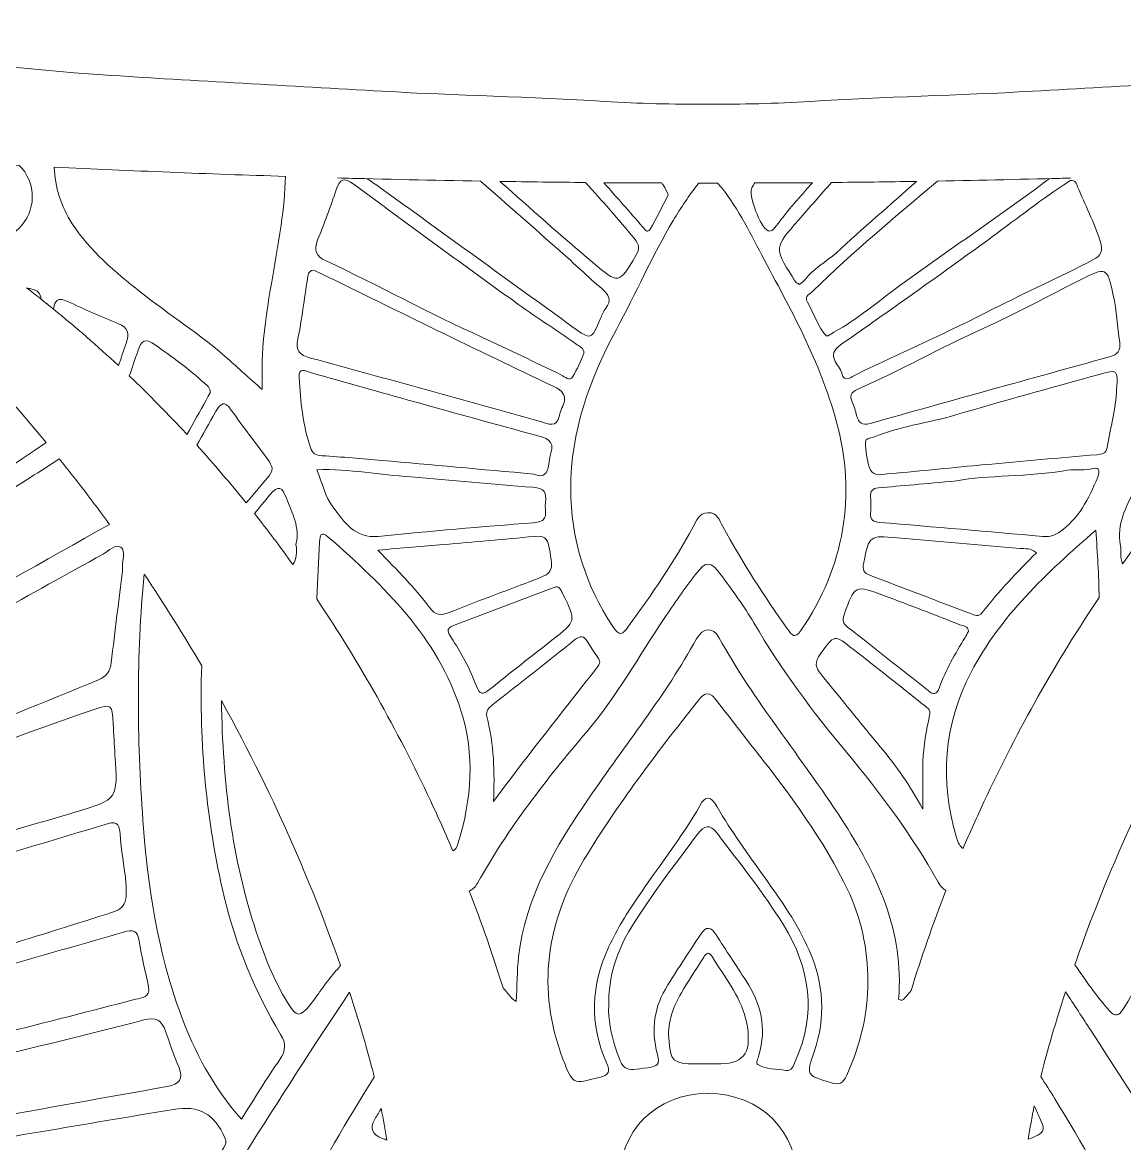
# Model space of a CAD drawing. Extents: x 86 to 1914, y -1775 to -226.
# Drawn here: x 807.1 to 1117.5, y -909 to -593.4 of the extents above; entities that cross this region are included whole.
import ezdxf

# ---------------------------------------------------------------- set-up
doc = ezdxf.new("R2010")
doc.units = 0
doc.header["$MEASUREMENT"] = 0
doc.layers.add('Layer 1', color=7, linetype='Continuous')

# ---------------------------------------------------------------- blocks, each defined once
blk = doc.blocks.new('block 3')
at = {"layer": 'Layer 1', "lineweight": 0}
for points, knots in [([(1909.17, -702.32), (1893.53, -708.4), (1878.2, -715.47), (1862.07, -720.2), (1823.68, -731.4), (1784.54, -739.2), (1744.98, -744.84), (1694.01, -752.11), (1642.77, -754.79), (1591.31, -753.43), (1567.38, -752.78), (1543.5, -751.06), (1519.7, -748.57), (1518.95, -748.5), (1518.23, -748.27), (1516.47, -747.89), (1521.31, -745.56), (1525.28, -743.84), (1529.07, -741.79), (1559.4, -725.46), (1587.96, -706.29), (1616.7, -687.4), (1637.98, -673.37), (1658.69, -658.5), (1678.04, -641.89), (1702.57, -620.8), (1726.08, -598.68), (1745.34, -572.43), (1771.85, -536.26), (1794.13, -497.98), (1805.01, -453.96), (1810.58, -431.4), (1812.48, -408.61), (1807.15, -385.71), (1799.99, -355.07), (1781.2, -333.42), (1754.39, -318.07), (1735.77, -307.39), (1715.33, -301.57), (1694.83, -296.02), (1639.25, -281.02), (1582.52, -273.01), (1525.26, -268.1), (1466.95, -263.11), (1408.48, -261.26), (1350.06, -258.65), (1310.62, -256.91), (1271.23, -254.46), (1231.92, -250.93), (1187.04, -246.9), (1142.64, -240.01), (1098.76, -229.77), (1097.38, -229.46), (1095.97, -229.28), (1094.55, -229.02), (1078.62, -226.14), (1069.68, -233.52), (1069.82, -249.66), (1069.91, -262.09), (1074.97, -273.1), (1080.67, -283.74), (1093.27, -307.24), (1112.11, -324.9), (1133.84, -339.73), (1161.19, -358.37), (1191.36, -371.14), (1222.31, -382.25), (1258.9, -395.4), (1296.14, -406.22), (1334.58, -412.44), (1357.87, -416.21), (1381.45, -418.28), (1404.53, -423.39), (1415.7, -425.87), (1426.68, -428.9), (1436.75, -434.56), (1456.38, -445.58), (1461.8, -464.49), (1451.07, -484.35), (1446.41, -492.94), (1439.97, -500.12), (1433.06, -506.94), (1394.64, -544.94), (1348.21, -569.06), (1297.15, -585.1), (1255.81, -598.08), (1213.48, -605.3), (1170.25, -608.18), (1144.02, -609.94), (1117.76, -611.25), (1091.51, -612.79), (1070.66, -614), (1049.77, -614.35), (1028.92, -615.67), (1019.27, -616.27), (1009.63, -616.49), (1000, -616.47), (990.37, -616.49), (980.73, -616.27), (971.08, -615.67), (950.23, -614.35), (929.34, -614), (908.49, -612.79), (882.24, -611.25), (855.98, -609.94), (829.75, -608.18), (786.52, -605.3), (744.19, -598.08), (702.85, -585.1), (651.79, -569.06), (605.36, -544.94), (566.94, -506.94), (560.03, -500.12), (553.59, -492.94), (548.93, -484.35), (538.2, -464.49), (543.62, -445.58), (563.25, -434.56), (573.32, -428.9), (584.3, -425.87), (595.47, -423.39), (618.55, -418.28), (642.13, -416.21), (665.42, -412.44), (703.86, -406.22), (741.1, -395.4), (777.69, -382.25), (808.64, -371.14), (838.81, -358.37), (866.15, -339.73), (887.89, -324.9), (906.73, -307.24), (919.33, -283.74), (925.03, -273.1), (930.09, -262.09), (930.18, -249.66), (930.32, -233.52), (921.38, -226.14), (905.45, -229.02), (904.03, -229.28), (902.62, -229.46), (901.24, -229.77), (857.36, -240.01), (812.96, -246.9), (768.08, -250.93), (728.77, -254.46), (689.38, -256.91), (649.94, -258.65), (591.52, -261.26), (533.05, -263.11), (474.74, -268.1), (417.48, -273.01), (360.75, -281.02), (305.17, -296.02), (284.67, -301.57), (264.23, -307.39), (245.61, -318.07), (218.8, -333.42), (200.01, -355.07), (192.85, -385.71), (187.52, -408.61), (189.42, -431.4), (194.99, -453.96), (205.87, -497.98), (228.15, -536.26), (254.66, -572.43), (273.92, -598.68), (297.43, -620.8), (321.96, -641.89), (341.31, -658.5), (362.02, -673.37), (383.3, -687.4), (412.04, -706.29), (440.6, -725.46), (470.93, -741.79), (474.72, -743.84), (478.69, -745.56), (483.53, -747.89), (481.77, -748.27), (481.05, -748.5), (480.3, -748.57), (456.5, -751.06), (432.62, -752.78), (408.69, -753.43), (357.23, -754.79), (305.99, -752.11), (255.02, -744.84), (215.46, -739.2), (176.32, -731.4), (137.93, -720.2), (121.79, -715.47), (106.47, -708.4), (90.83, -702.32), (87.69, -701.09), (86.4, -701.07), (86.48, -705.08), (86.69, -719.22), (87.8, -733.29), (91.12, -747.05), (99.71, -782.62), (115.58, -814.95), (136.23, -844.92), (168.79, -892.16), (210.55, -928.09), (264.67, -948.87), (273.9, -952.41), (282.4, -953.96), (291.34, -948.92), (292.97, -948.02), (294.91, -947.66), (296.69, -947), (374.62, -918.81), (451.55, -888.04), (528.24, -856.69), (532.23, -855.06), (533.25, -856.2), (534.44, -859.68), (539.3, -873.81), (542.84, -888.26), (545.3, -902.96), (551.58, -940.29), (550.69, -978.12), (552.97, -1015.72), (553.99, -1032.31), (554.86, -1048.99), (554.24, -1065.56), (553.75, -1078.11), (558.83, -1087.41), (565.88, -1096.91), (582.42, -1119.16), (599.1, -1141.37), (614.38, -1164.49), (643.83, -1209.07), (661.58, -1258.64), (673.71, -1310.35), (687.05, -1367.25), (691.77, -1425.16), (693.42, -1483.42), (694.18, -1510.5), (693.29, -1537.61), (694.51, -1564.72), (696.46, -1608.03), (712.64, -1644.19), (746.14, -1672.33), (776.75, -1698), (809.08, -1721.5), (840.23, -1746.5), (867.46, -1768.37), (898.86, -1775.17), (933.26, -1769.89), (950.95, -1767.19), (968.61, -1764.18), (986.51, -1762.87), (991.03, -1762.55), (995.52, -1762.4), (1000, -1762.4), (1004.48, -1762.4), (1008.97, -1762.55), (1013.49, -1762.87), (1031.39, -1764.18), (1049.05, -1767.19), (1066.74, -1769.89), (1101.14, -1775.17), (1132.54, -1768.37), (1159.77, -1746.5), (1190.92, -1721.5), (1223.25, -1698), (1253.86, -1672.33), (1287.36, -1644.19), (1303.53, -1608.03), (1305.49, -1564.72), (1306.71, -1537.61), (1305.82, -1510.5), (1306.58, -1483.42), (1308.23, -1425.16), (1312.95, -1367.25), (1326.29, -1310.35), (1338.42, -1258.64), (1356.17, -1209.07), (1385.62, -1164.49), (1400.9, -1141.37), (1417.58, -1119.16), (1434.12, -1096.91), (1441.17, -1087.41), (1446.25, -1078.11), (1445.76, -1065.56), (1445.14, -1048.99), (1446.01, -1032.31), (1447.03, -1015.72), (1449.31, -978.12), (1448.42, -940.29), (1454.7, -902.96), (1457.16, -888.26), (1460.7, -873.81), (1465.56, -859.68), (1466.75, -856.2), (1467.77, -855.06), (1471.76, -856.69), (1548.45, -888.04), (1625.38, -918.81), (1703.31, -947), (1705.09, -947.66), (1707.03, -948.02), (1708.66, -948.92), (1717.6, -953.96), (1726.1, -952.41), (1735.33, -948.87), (1789.45, -928.09), (1831.21, -892.16), (1863.77, -844.92), (1884.42, -814.95), (1900.29, -782.62), (1908.88, -747.05), (1912.2, -733.29), (1913.31, -719.22), (1913.52, -705.08), (1913.6, -701.07), (1912.31, -701.09), (1909.17, -702.32)], [0, 0, 0, 0, 1, 1, 1, 2, 2, 2, 3, 3, 3, 4, 4, 4, 5, 5, 5, 6, 6, 6, 7, 7, 7, 8, 8, 8, 9, 9, 9, 10, 10, 10, 11, 11, 11, 12, 12, 12, 13, 13, 13, 14, 14, 14, 15, 15, 15, 16, 16, 16, 17, 17, 17, 18, 18, 18, 19, 19, 19, 20, 20, 20, 21, 21, 21, 22, 22, 22, 23, 23, 23, 24, 24, 24, 25, 25, 25, 26, 26, 26, 27, 27, 27, 28, 28, 28, 29, 29, 29, 30, 30, 30, 31, 31, 31, 32, 32, 32, 33, 33, 33, 34, 34, 34, 35, 35, 35, 36, 36, 36, 37, 37, 37, 38, 38, 38, 39, 39, 39, 40, 40, 40, 41, 41, 41, 42, 42, 42, 43, 43, 43, 44, 44, 44, 45, 45, 45, 46, 46, 46, 47, 47, 47, 48, 48, 48, 49, 49, 49, 50, 50, 50, 51, 51, 51, 52, 52, 52, 53, 53, 53, 54, 54, 54, 55, 55, 55, 56, 56, 56, 57, 57, 57, 58, 58, 58, 59, 59, 59, 60, 60, 60, 61, 61, 61, 62, 62, 62, 63, 63, 63, 64, 64, 64, 65, 65, 65, 66, 66, 66, 67, 67, 67, 68, 68, 68, 69, 69, 69, 70, 70, 70, 71, 71, 71, 72, 72, 72, 73, 73, 73, 74, 74, 74, 75, 75, 75, 76, 76, 76, 77, 77, 77, 78, 78, 78, 79, 79, 79, 80, 80, 80, 81, 81, 81, 82, 82, 82, 83, 83, 83, 84, 84, 84, 85, 85, 85, 86, 86, 86, 87, 87, 87, 88, 88, 88, 89, 89, 89, 90, 90, 90, 91, 91, 91, 92, 92, 92, 93, 93, 93, 94, 94, 94, 95, 95, 95, 96, 96, 96, 97, 97, 97, 98, 98, 98, 99, 99, 99, 100, 100, 100, 101, 101, 101, 102, 102, 102, 103, 103, 103, 104, 104, 104, 105, 105, 105, 106, 106, 106, 106]), ([(789.77, -632.77), (795.24, -633.08), (800.7, -633.39), (806.18, -633.66), (808.52, -635.92), (809.93, -639.1), (809.88, -642.69), (809.79, -649.41), (804.27, -654.89), (797.64, -654.89), (790.57, -654.89), (784.93, -649.12), (785.09, -642.11), (785.2, -638.25), (786.98, -634.93), (789.77, -632.77)], [0, 0, 0, 0, 1, 1, 1, 2, 2, 2, 3, 3, 3, 4, 4, 4, 5, 5, 5, 5]), ([(881.15, -636.76), (881.11, -641.29), (880.57, -645.88), (879.93, -650.48), (878.25, -662.7), (875.31, -674.76), (874.66, -687.13), (874.51, -690.05), (874.64, -692.98), (874.64, -696.76), (870.92, -693.46), (867.9, -690.81), (864.92, -688.12), (857.25, -681.18), (848.4, -675.76), (840.34, -669.32), (833.19, -663.65), (826.19, -657.81), (821.14, -650.09), (817.89, -645.17), (816.28, -639.68), (816.08, -634.15), (837.76, -635.2), (859.45, -636.07), (881.15, -636.76)], [0, 0, 0, 0, 1, 1, 1, 2, 2, 2, 3, 3, 3, 4, 4, 4, 5, 5, 5, 6, 6, 6, 7, 7, 7, 8, 8, 8, 8]), ([(900.51, -639.03), (915.44, -650.1), (930.47, -661.04), (945.53, -671.92), (951.26, -676.05), (957.17, -679.87), (962.98, -683.9), (963.92, -684.55), (965.24, -684.99), (965.22, -686.62), (964.23, -688.74), (963.37, -691.06), (962.09, -693.09), (961.13, -694.58), (959.88, -693.15), (958.9, -692.68), (951.41, -689.16), (944.03, -685.4), (936.49, -682.01), (921.64, -675.36), (907.4, -667.42), (892.66, -660.58), (889.65, -659.21), (889.05, -657.59), (890.23, -654.65), (892.12, -650.01), (893.86, -645.3), (895.44, -640.55), (896.49, -637.38), (897.63, -636.89), (900.51, -639.03)], [0, 0, 0, 0, 1, 1, 1, 2, 2, 2, 3, 3, 3, 4, 4, 4, 5, 5, 5, 6, 6, 6, 7, 7, 7, 8, 8, 8, 9, 9, 9, 10, 10, 10, 10]), ([(936.12, -638.1), (943.59, -644.68), (951.08, -651.25), (958.55, -657.83), (962.52, -661.33), (966.29, -665.03), (970.32, -668.45), (972.28, -670.12), (973.09, -671.63), (971.35, -673.89), (970.72, -674.74), (970.28, -675.78), (969.87, -676.77), (967.29, -682.83), (967.27, -682.9), (962.11, -679.17), (943.97, -666.1), (925.88, -652.97), (907.75, -639.88), (906.57, -639.03), (905.37, -638.23), (904.18, -637.43), (901.4, -637.36), (898.61, -637.28), (895.84, -637.19), (909.27, -637.57), (922.69, -637.88), (936.12, -638.1)], [0, 0, 0, 0, 1, 1, 1, 2, 2, 2, 3, 3, 3, 4, 4, 4, 5, 5, 5, 6, 6, 6, 7, 7, 7, 8, 8, 8, 9, 9, 9, 9]), ([(1102.22, -637.23), (1100.21, -637.3), (1098.22, -637.36), (1096.22, -637.41), (1082.5, -647.86), (1068.08, -657.32), (1054.18, -667.46), (1048.05, -671.92), (1042.35, -677.01), (1035.61, -680.6), (1035.01, -680.93), (1034.47, -681.34), (1034, -681.67), (1033.74, -681.67), (1033.54, -681.72), (1033.47, -681.67), (1030.95, -678.93), (1030.01, -675.31), (1028.18, -672.19), (1027.12, -670.41), (1028.94, -669.85), (1029.81, -668.98), (1040.87, -658.01), (1052.92, -648.18), (1064.75, -638.08), (1077.24, -637.86), (1089.73, -637.57), (1102.22, -637.23)], [0, 0, 0, 0, 1, 1, 1, 2, 2, 2, 3, 3, 3, 4, 4, 4, 5, 5, 5, 6, 6, 6, 7, 7, 7, 8, 8, 8, 9, 9, 9, 9]), ([(965.66, -638.48), (970.32, -643.63), (974.94, -648.82), (979.33, -654.2), (980.82, -656.03), (980.98, -657.16), (979.84, -659.08), (974.96, -667.22), (975.09, -667.16), (967.73, -661.02), (958.84, -653.6), (950.25, -645.84), (941.56, -638.17), (949.61, -638.3), (957.63, -638.41), (965.66, -638.48)], [0, 0, 0, 0, 1, 1, 1, 2, 2, 2, 3, 3, 3, 4, 4, 4, 5, 5, 5, 5]), ([(997.43, -638.81), (997.48, -638.75), (997.52, -638.72), (997.57, -638.64), (998.33, -638.64), (999.11, -638.66), (999.89, -638.66), (999.89, -638.66), (1000.11, -638.66), (1000.11, -638.66), (1001.02, -638.66), (1001.94, -638.66), (1002.85, -638.64), (1008.18, -644.72), (1011.59, -651.95), (1015.32, -658.97), (1023.39, -674.04), (1031.75, -688.99), (1036.28, -705.64), (1042.03, -726.8), (1038.57, -746.43), (1026.33, -764.6), (1024.62, -767.12), (1023.72, -765.87), (1022.54, -764.22), (1015.94, -754.92), (1009.79, -745.31), (1004.3, -735.3), (1003.34, -733.56), (1002.76, -731.37), (1000.11, -731.44), (997.52, -731.51), (996.94, -733.71), (995.99, -735.45), (990.64, -745.24), (984.32, -754.38), (977.79, -763.42), (976.1, -765.78), (975.21, -766.31), (973.35, -763.5), (965.71, -752.02), (961.43, -738.42), (961.49, -724.71), (961.53, -708.56), (966.77, -693.93), (974.34, -679.89), (979.82, -669.74), (984.43, -659.15), (990.34, -649.23), (992.49, -645.61), (994.8, -642.13), (997.43, -638.81)], [0, 0, 0, 0, 1, 1, 1, 2, 2, 2, 3, 3, 3, 4, 4, 4, 5, 5, 5, 6, 6, 6, 7, 7, 7, 8, 8, 8, 9, 9, 9, 10, 10, 10, 11, 11, 11, 12, 12, 12, 13, 13, 13, 14, 14, 14, 15, 15, 15, 16, 16, 16, 17, 17, 17, 17]), ([(987.16, -638.61), (987.31, -638.84), (987.45, -639.06), (987.62, -639.3), (988.11, -640.08), (988.47, -640.95), (988.96, -641.93), (987.25, -645.19), (985.71, -648.51), (983.85, -651.63), (983.03, -652.99), (982.3, -651.64), (981.72, -650.97), (978.12, -646.8), (974.47, -642.67), (970.83, -638.54), (976.27, -638.57), (981.71, -638.59), (987.16, -638.61)], [0, 0, 0, 0, 1, 1, 1, 2, 2, 2, 3, 3, 3, 4, 4, 4, 5, 5, 5, 6, 6, 6, 6]), ([(1012.56, -639.79), (1012.82, -639.39), (1013.07, -638.99), (1013.33, -638.61), (1018.75, -638.59), (1024.17, -638.57), (1029.57, -638.54), (1027.87, -640.48), (1026.15, -642.42), (1024.42, -644.37), (1022.65, -646.4), (1021.03, -648.58), (1019.33, -650.68), (1018.82, -651.32), (1018.42, -652.06), (1017.5, -652.17), (1017.37, -652.13), (1017.24, -652.12), (1017.1, -652.08), (1014.94, -651.43), (1011.33, -641.74), (1012.56, -639.79)], [0, 0, 0, 0, 1, 1, 1, 2, 2, 2, 3, 3, 3, 4, 4, 4, 5, 5, 5, 6, 6, 6, 7, 7, 7, 7]), ([(1058.84, -638.17), (1051.33, -644.86), (1043.75, -651.5), (1036.3, -658.24), (1033.38, -660.87), (1029.77, -662.69), (1027.41, -665.93), (1027.03, -666.46), (1026.36, -666.77), (1025.82, -667.16), (1025.4, -666.87), (1025.02, -666.69), (1024.77, -666.39), (1024.42, -665.99), (1024.19, -665.48), (1023.9, -665.03), (1018.68, -656.72), (1018.84, -656.87), (1025.71, -648.96), (1028.76, -645.44), (1031.84, -641.96), (1034.92, -638.48), (1042.9, -638.41), (1050.86, -638.3), (1058.84, -638.17)], [0, 0, 0, 0, 1, 1, 1, 2, 2, 2, 3, 3, 3, 4, 4, 4, 5, 5, 5, 6, 6, 6, 7, 7, 7, 8, 8, 8, 8]), ([(1104.24, -639.66), (1106.32, -644.79), (1108.91, -649.7), (1110.58, -655.04), (1111.4, -657.63), (1110.91, -658.99), (1108.53, -660.26), (1099.29, -665.12), (1089.73, -669.36), (1080.45, -674.09), (1067.76, -680.56), (1054.79, -686.4), (1041.92, -692.49), (1040.61, -693.09), (1038.58, -695.23), (1037.79, -692.13), (1037.15, -689.59), (1033.13, -687.24), (1037.5, -684.17), (1051.4, -674.49), (1065.22, -664.66), (1078.93, -654.69), (1086.05, -649.51), (1092.94, -644.01), (1100.32, -639.19), (1100.99, -638.74), (1101.64, -638.25), (1102.13, -637.9), (1103.69, -637.74), (1103.93, -638.86), (1104.24, -639.66)], [0, 0, 0, 0, 1, 1, 1, 2, 2, 2, 3, 3, 3, 4, 4, 4, 5, 5, 5, 6, 6, 6, 7, 7, 7, 8, 8, 8, 9, 9, 9, 10, 10, 10, 10]), ([(1114.26, -670.19), (1115.22, -674.53), (1115.5, -679.04), (1116.08, -683.46), (1116.46, -685.8), (1115.48, -686.95), (1113.23, -687.56), (1090.73, -693.76), (1068.26, -700), (1045.8, -706.31), (1043.53, -706.94), (1042.52, -706.2), (1041.99, -704.12), (1041.67, -702.81), (1041.32, -701.47), (1040.76, -700.25), (1039.98, -698.5), (1040.47, -697.5), (1042.17, -696.76), (1054.23, -691.5), (1065.65, -684.92), (1077.67, -679.57), (1086.92, -675.43), (1095.82, -670.52), (1104.87, -665.95), (1112.3, -662.2), (1112.47, -662.16), (1114.26, -670.19)], [0, 0, 0, 0, 1, 1, 1, 2, 2, 2, 3, 3, 3, 4, 4, 4, 5, 5, 5, 6, 6, 6, 7, 7, 7, 8, 8, 8, 9, 9, 9, 9]), ([(884.67, -682.54), (885.83, -676.97), (886.44, -671.28), (887.37, -665.66), (887.53, -664.72), (887.33, -663.34), (889.09, -663.16), (889.69, -663.43), (890.43, -663.76), (891.16, -664.12), (912.99, -674.74), (934.76, -685.57), (956.74, -695.9), (962.07, -698.41), (958.82, -701.23), (958.3, -704.08), (957.61, -707.76), (955.18, -706.4), (952.97, -705.78), (931.39, -699.78), (909.83, -693.75), (888.22, -687.89), (885.14, -687.04), (883.98, -685.91), (884.67, -682.54)], [0, 0, 0, 0, 1, 1, 1, 2, 2, 2, 3, 3, 3, 4, 4, 4, 5, 5, 5, 6, 6, 6, 7, 7, 7, 8, 8, 8, 8]), ([(812.31, -671.28), (813.45, -672.21), (814.59, -673.11), (815.73, -674.04), (814.61, -673.11), (813.47, -672.21), (812.31, -671.3), (812.31, -671.3), (812.31, -671.28), (812.31, -671.28), (810.98, -670.23), (809.64, -669.18), (808.28, -668.14), (808.68, -668.23), (809.06, -668.34), (809.44, -668.42), (811.45, -668.87), (812.29, -669.67), (812.31, -671.28)], [0, 0, 0, 0, 1, 1, 1, 2, 2, 2, 3, 3, 3, 4, 4, 4, 5, 5, 5, 6, 6, 6, 6]), ([(819.83, -671.95), (824.49, -674.16), (829.22, -676.25), (833.99, -678.17), (836.87, -679.33), (837.34, -680.84), (836.33, -683.79), (835.59, -685.86), (834.88, -687.94), (834.15, -690.03), (828.24, -684.53), (822.13, -679.22), (815.84, -674.11), (816.28, -671.55), (817.04, -670.65), (819.83, -671.95)], [0, 0, 0, 0, 1, 1, 1, 2, 2, 2, 3, 3, 3, 4, 4, 4, 5, 5, 5, 5]), ([(859.94, -697.7), (859.63, -698.3), (859.28, -699.02), (858.88, -699.73), (857.07, -702.96), (855.24, -706.17), (853.43, -709.39), (848.19, -703.74), (842.78, -698.24), (837.2, -692.93), (837.98, -690.63), (838.8, -688.32), (839.57, -686), (840.64, -682.81), (841.62, -682.2), (844.49, -684.21), (849.24, -687.6), (853.97, -690.99), (858.29, -694.92), (859.07, -695.65), (860.08, -696.23), (859.94, -697.7)], [0, 0, 0, 0, 1, 1, 1, 2, 2, 2, 3, 3, 3, 4, 4, 4, 5, 5, 5, 6, 6, 6, 7, 7, 7, 7]), ([(955.87, -714.72), (954.91, -717.44), (955.87, -722.63), (951.12, -720.56), (936.11, -719.22), (922.24, -717.95), (908.36, -716.72), (902.74, -716.21), (897.11, -715.74), (891.47, -715.41), (889.71, -715.3), (888.75, -714.74), (888.18, -713.06), (886.06, -706.69), (885.43, -700.11), (885.01, -693.49), (884.81, -690.26), (886.84, -691.62), (888.2, -691.99), (898.01, -694.71), (907.78, -697.52), (917.58, -700.24), (928.91, -703.39), (940.24, -706.55), (951.59, -709.59), (954.35, -710.34), (957.19, -710.99), (955.87, -714.72)], [0, 0, 0, 0, 1, 1, 1, 2, 2, 2, 3, 3, 3, 4, 4, 4, 5, 5, 5, 6, 6, 6, 7, 7, 7, 8, 8, 8, 9, 9, 9, 9]), ([(1115.21, -696.63), (1114.99, -702.21), (1113.48, -707.58), (1112.52, -713.04), (1112.2, -714.85), (1111.11, -715), (1109.62, -715.12), (1099.12, -716.01), (1088.61, -716.94), (1078.11, -717.91), (1069.22, -718.73), (1060.34, -719.67), (1051.46, -720.42), (1049.55, -720.58), (1046.85, -721.43), (1045.91, -719.42), (1044.8, -717.06), (1044.68, -714.18), (1044.46, -711.5), (1044.37, -710.43), (1045.91, -710.55), (1046.74, -710.19), (1054.18, -707.05), (1062.23, -706.2), (1069.9, -703.92), (1083.29, -699.93), (1096.8, -696.28), (1110.27, -692.53), (1115.57, -691.04), (1115.59, -691.06), (1115.21, -696.63)], [0, 0, 0, 0, 1, 1, 1, 2, 2, 2, 3, 3, 3, 4, 4, 4, 5, 5, 5, 6, 6, 6, 7, 7, 7, 8, 8, 8, 9, 9, 9, 10, 10, 10, 10]), ([(705.91, -780.41), (702.41, -782.64), (693.89, -779.49), (692.97, -775.59), (692.58, -773.99), (694.18, -773.58), (695.07, -772.89), (707.47, -763.12), (719.96, -753.45), (732.33, -743.61), (741.03, -736.68), (749.7, -729.7), (758.47, -722.9), (771.42, -712.89), (784.47, -702.97), (797.15, -692.64), (802.97, -698.95), (808.52, -705.31), (813.76, -711.68), (778.64, -735.9), (741.96, -757.64), (705.91, -780.41)], [0, 0, 0, 0, 1, 1, 1, 2, 2, 2, 3, 3, 3, 4, 4, 4, 5, 5, 5, 6, 6, 6, 7, 7, 7, 7]), ([(856.24, -712.44), (858, -709.32), (859.77, -706.18), (861.51, -703.06), (862.98, -700.45), (863.92, -699.82), (865.87, -702.54), (869.27, -707.27), (872.85, -711.88), (876.31, -716.55), (876.85, -717.3), (877.14, -718.22), (877.41, -718.77), (877.4, -720.16), (876.74, -720.89), (876.13, -721.59), (874.11, -723.97), (872.1, -726.33), (870.09, -728.7), (865.63, -723.15), (861.01, -717.71), (856.24, -712.44)], [0, 0, 0, 0, 1, 1, 1, 2, 2, 2, 3, 3, 3, 4, 4, 4, 5, 5, 5, 6, 6, 6, 7, 7, 7, 7]), ([(721.58, -797.02), (718.98, -798.49), (717.55, -798.31), (715.74, -796.1), (713.74, -793.67), (711.48, -791.4), (709.14, -789.32), (706.69, -787.12), (706.53, -785.89), (709.7, -784.04), (731.11, -771.67), (752, -758.44), (772.87, -745.18), (785.14, -737.39), (797.15, -729.19), (809.44, -721.45), (812.14, -719.75), (814.83, -718.02), (817.49, -716.26), (822.44, -722.43), (827.14, -728.58), (831.58, -734.72), (794.86, -755.39), (758.18, -776.15), (721.58, -797.02)], [0, 0, 0, 0, 1, 1, 1, 2, 2, 2, 3, 3, 3, 4, 4, 4, 5, 5, 5, 6, 6, 6, 7, 7, 7, 8, 8, 8, 8]), ([(951.05, -734.29), (936.45, -735.32), (921.87, -736.68), (907.31, -738.09), (900.7, -738.75), (897.65, -733.94), (894.51, -729.79), (892.39, -727), (891.59, -723.19), (889.98, -719.33), (899.3, -719.09), (907.84, -720.74), (916.45, -721.36), (927.93, -722.19), (939.37, -723.52), (950.85, -724.28), (954.16, -724.5), (954.71, -725.91), (954.36, -728.59), (954.07, -730.93), (955.76, -733.96), (951.05, -734.29)], [0, 0, 0, 0, 1, 1, 1, 2, 2, 2, 3, 3, 3, 4, 4, 4, 5, 5, 5, 6, 6, 6, 7, 7, 7, 7]), ([(1045.94, -727.03), (1045.84, -725.37), (1046.38, -724.55), (1048.16, -724.41), (1054.63, -723.9), (1061.08, -723.3), (1070.17, -722.48), (1078.76, -720.8), (1090.2, -721.4), (1101.41, -719.51), (1103.82, -719.11), (1106.23, -719.62), (1108.68, -719), (1110.53, -718.53), (1110.4, -720.13), (1109.88, -721.41), (1107.39, -727.45), (1104.58, -733.24), (1098.85, -737.06), (1097.33, -738.08), (1095.93, -738.26), (1094.3, -738.11), (1079.03, -736.79), (1063.79, -735.43), (1048.52, -734.16), (1046.72, -734), (1045.73, -733.51), (1045.93, -731.49), (1046.05, -730.03), (1046.04, -728.52), (1045.94, -727.03)], [0, 0, 0, 0, 1, 1, 1, 2, 2, 2, 3, 3, 3, 4, 4, 4, 5, 5, 5, 6, 6, 6, 7, 7, 7, 8, 8, 8, 9, 9, 9, 10, 10, 10, 10]), ([(1127.7, -731.44), (1123.98, -736.15), (1120.37, -740.96), (1116.86, -745.87), (1116.11, -743.97), (1116.64, -741.99), (1116.28, -740.76), (1115.15, -734.34), (1117.98, -729.99), (1119.94, -725.44), (1121.15, -722.63), (1122.15, -724.82), (1122.98, -725.8), (1124.56, -727.69), (1126.12, -729.57), (1127.7, -731.44)], [0, 0, 0, 0, 1, 1, 1, 2, 2, 2, 3, 3, 3, 4, 4, 4, 5, 5, 5, 5]), ([(884.12, -740.42), (884.61, -742.65), (884.21, -744.44), (883.27, -746.05), (879.77, -741.16), (876.16, -736.35), (872.46, -731.66), (873.9, -729.94), (875.35, -728.19), (876.78, -726.45), (879.3, -723.41), (880.28, -724.3), (881.42, -727.32), (883, -731.49), (885.36, -735.47), (884.12, -740.42)], [0, 0, 0, 0, 1, 1, 1, 2, 2, 2, 3, 3, 3, 4, 4, 4, 5, 5, 5, 5]), ([(889.96, -755.54), (890.23, -750.24), (890.51, -744.97), (890.76, -739.67), (890.85, -737.84), (891.19, -736.46), (893.24, -738.28), (908.93, -752.09), (923.99, -766.4), (930.59, -787.14), (934.56, -799.61), (933.6, -812.03), (929.83, -824.4), (929.42, -825.76), (928.93, -826.39), (928.31, -826.61), (926.33, -821.95), (924.27, -817.31), (922.09, -812.67), (912.63, -792.51), (901.93, -773.5), (889.96, -755.68), (889.96, -755.68), (889.96, -755.54), (889.96, -755.54)], [0, 0, 0, 0, 1, 1, 1, 2, 2, 2, 3, 3, 3, 4, 4, 4, 5, 5, 5, 6, 6, 6, 7, 7, 7, 8, 8, 8, 8]), ([(925.64, -740.4), (934.17, -739.65), (942.69, -738.96), (951.19, -738.11), (953.84, -737.84), (955.02, -738.46), (955.47, -741.32), (956.61, -748.32), (956.79, -748.28), (950.12, -750.8), (942.51, -753.69), (934.85, -756.5), (927.31, -759.53), (924.92, -760.49), (923.41, -760.36), (921.78, -758.17), (917.67, -752.62), (912.75, -747.76), (907.17, -741.97), (914.08, -741.38), (919.86, -740.9), (925.64, -740.4)], [0, 0, 0, 0, 1, 1, 1, 2, 2, 2, 3, 3, 3, 4, 4, 4, 5, 5, 5, 6, 6, 6, 7, 7, 7, 7]), ([(1053.49, -738.51), (1064.98, -739.53), (1076.5, -740.47), (1087.99, -741.5), (1089.42, -741.63), (1091, -741.32), (1092.65, -742.7), (1087.27, -748.12), (1082.01, -753.56), (1077.38, -759.56), (1076.39, -760.87), (1075.19, -760.27), (1074.07, -759.83), (1064.66, -756.28), (1055.28, -752.65), (1045.87, -749.15), (1043.93, -748.43), (1043.61, -747.47), (1044, -745.47), (1045.58, -737.79), (1045.49, -737.8), (1053.49, -738.51)], [0, 0, 0, 0, 1, 1, 1, 2, 2, 2, 3, 3, 3, 4, 4, 4, 5, 5, 5, 6, 6, 6, 7, 7, 7, 7]), ([(1077.91, -812.67), (1075.84, -817.09), (1073.87, -821.52), (1071.96, -825.96), (1071.17, -825.49), (1070.6, -824.45), (1070.15, -822.91), (1065.35, -806.81), (1066.43, -791.27), (1074.25, -776.33), (1082.52, -760.49), (1095.28, -748.59), (1109.35, -736.37), (1109.82, -742.81), (1110.2, -749.12), (1110.27, -755.34), (1098.22, -773.25), (1087.45, -792.38), (1077.91, -812.67)], [0, 0, 0, 0, 1, 1, 1, 2, 2, 2, 3, 3, 3, 4, 4, 4, 5, 5, 5, 6, 6, 6, 6]), ([(835.31, -747.76), (834.33, -755.68), (833.14, -764.66), (832.12, -773.65), (831.83, -776.12), (830.82, -777.53), (828.48, -778.49), (798.04, -791.06), (767.47, -803.29), (736.66, -814.93), (734.25, -815.84), (732.42, -815.64), (730.77, -813.74), (728.43, -811.05), (726.18, -808.28), (723.73, -805.69), (721.79, -803.62), (722.48, -802.71), (724.69, -801.5), (739.38, -793.43), (753.98, -785.22), (768.61, -777.08), (788.99, -765.73), (809.37, -754.39), (829.8, -743.12), (831.42, -742.21), (833.28, -740.09), (834.86, -741.18), (836.35, -742.21), (835.02, -744.78), (835.31, -747.76)], [0, 0, 0, 0, 1, 1, 1, 2, 2, 2, 3, 3, 3, 4, 4, 4, 5, 5, 5, 6, 6, 6, 7, 7, 7, 8, 8, 8, 9, 9, 9, 10, 10, 10, 10]), ([(1039.15, -798.89), (1048.75, -810.37), (1057.66, -822.37), (1064.98, -835.46), (1065.62, -836.58), (1066.31, -837.36), (1067.14, -837.78), (1063.51, -847.14), (1060.23, -856.51), (1057.33, -865.97), (1056.71, -866.68), (1056.1, -867.39), (1055.5, -868.13), (1055.16, -868.57), (1054.72, -868.89), (1053.81, -868.4), (1055.46, -849.35), (1047.69, -833.05), (1037.64, -817.55), (1026.47, -800.34), (1013.16, -784.58), (1003.23, -766.56), (1001.56, -763.53), (998.68, -763.73), (996.92, -766.92), (988.18, -782.81), (976.79, -796.89), (966.6, -811.8), (957.26, -825.45), (948.76, -839.5), (946.82, -856.42), (946.35, -860.5), (946.39, -864.65), (946.17, -869.04), (945.55, -868.6), (945.19, -868.42), (944.97, -868.15), (944.16, -867.13), (943.3, -866.17), (942.45, -865.23), (939.62, -856.06), (936.43, -846.97), (932.9, -837.91), (933.8, -837.6), (934.58, -836.93), (935.27, -835.68), (943.83, -820.27), (954.65, -806.49), (965.99, -793.1), (974.38, -783.19), (980.65, -771.89), (987.85, -761.19), (990.64, -757.02), (993.51, -752.87), (996.57, -748.9), (999.71, -744.84), (1000.74, -744.86), (1003.88, -749.06), (1007.13, -753.4), (1010.35, -757.82), (1013.09, -762.48), (1020.69, -775.43), (1029.52, -787.41), (1039.15, -798.89)], [0, 0, 0, 0, 1, 1, 1, 2, 2, 2, 3, 3, 3, 4, 4, 4, 5, 5, 5, 6, 6, 6, 7, 7, 7, 8, 8, 8, 9, 9, 9, 10, 10, 10, 11, 11, 11, 12, 12, 12, 13, 13, 13, 14, 14, 14, 15, 15, 15, 16, 16, 16, 17, 17, 17, 18, 18, 18, 19, 19, 19, 20, 20, 20, 21, 21, 21, 21]), ([(851.58, -872.43), (845.21, -854.84), (842.39, -836.53), (841.04, -818), (839.36, -794.86), (839.16, -771.78), (841.39, -748.74), (847.24, -757.48), (852.63, -766.11), (857.58, -774.56), (856.87, -796.35), (858.83, -818.05), (863.94, -839.56), (867.19, -853.32), (872.59, -866.17), (879.81, -878.29), (881.35, -880.86), (881.35, -882.82), (879.59, -885.34), (875.86, -890.72), (872.46, -896.36), (868.75, -902.2), (860.88, -893.12), (855.49, -883.2), (851.58, -872.43)], [0, 0, 0, 0, 1, 1, 1, 2, 2, 2, 3, 3, 3, 4, 4, 4, 5, 5, 5, 6, 6, 6, 7, 7, 7, 8, 8, 8, 8]), ([(956.21, -767.34), (950.34, -771.93), (944.45, -776.5), (938.66, -781.21), (936.78, -782.75), (935.85, -782.7), (934.96, -780.29), (933.17, -775.43), (930.68, -770.91), (927.86, -766.58), (927, -765.25), (926.12, -764.09), (928.47, -763.21), (937.76, -759.76), (946.98, -756.21), (956.23, -752.69), (956.61, -752.54), (957.01, -752.42), (957.32, -752.31), (958.01, -752.25), (958.39, -752.56), (958.66, -753.09), (958.84, -753.45), (959.02, -753.81), (959.2, -754.18), (963.14, -761.94), (963.12, -761.94), (956.21, -767.34)], [0, 0, 0, 0, 1, 1, 1, 2, 2, 2, 3, 3, 3, 4, 4, 4, 5, 5, 5, 6, 6, 6, 7, 7, 7, 8, 8, 8, 9, 9, 9, 9]), ([(1049.84, -754.81), (1056.95, -757.48), (1064.04, -760.21), (1071.11, -762.97), (1072.02, -763.33), (1073.38, -763.28), (1073.49, -764.89), (1073.2, -765.4), (1072.89, -766.02), (1072.54, -766.58), (1069.73, -771.08), (1067.14, -775.68), (1065.31, -780.67), (1064.58, -782.62), (1063.75, -782.81), (1062.12, -781.52), (1054.59, -775.5), (1047.03, -769.55), (1039.44, -763.62), (1038.17, -762.64), (1037.93, -761.72), (1038.47, -760.16), (1041.52, -751.71), (1041.5, -751.67), (1049.84, -754.81)], [0, 0, 0, 0, 1, 1, 1, 2, 2, 2, 3, 3, 3, 4, 4, 4, 5, 5, 5, 6, 6, 6, 7, 7, 7, 8, 8, 8, 8]), ([(965.95, -778.73), (957.23, -789.99), (948.33, -801.12), (939.73, -812.7), (940.15, -804.58), (939.86, -796.64), (937.92, -788.83), (937.5, -787.16), (938.43, -786.36), (939.55, -785.47), (947.26, -779.43), (954.94, -773.4), (962.56, -767.27), (964.26, -765.91), (965.19, -766.02), (966.33, -767.9), (970.61, -774.96), (971.06, -772.13), (965.95, -778.73)], [0, 0, 0, 0, 1, 1, 1, 2, 2, 2, 3, 3, 3, 4, 4, 4, 5, 5, 5, 6, 6, 6, 6]), ([(1041.09, -769.9), (1047.61, -775.03), (1054.1, -780.18), (1060.59, -785.31), (1061.65, -786.14), (1062.97, -786.79), (1062.55, -788.52), (1061.57, -792.76), (1060.81, -797.06), (1060.69, -801.41), (1060.56, -805.69), (1060.65, -809.95), (1060.65, -814.93), (1057.1, -808.37), (1053.12, -802.68), (1048.61, -797.31), (1043.01, -790.66), (1037.69, -783.77), (1032.11, -777.11), (1030.32, -775.01), (1030.08, -773.52), (1031.8, -771.17), (1035.79, -765.73), (1035.65, -765.62), (1041.09, -769.9)], [0, 0, 0, 0, 1, 1, 1, 2, 2, 2, 3, 3, 3, 4, 4, 4, 5, 5, 5, 6, 6, 6, 7, 7, 7, 8, 8, 8, 8]), ([(1039.25, -889.76), (1038.2, -892.14), (1037.11, -892.63), (1034.63, -891.85), (1027.8, -889.71), (1027.76, -889.83), (1030.04, -883.2), (1033.38, -873.5), (1032.73, -863.96), (1028.63, -854.62), (1025.4, -847.23), (1020.8, -840.68), (1016.12, -834.17), (1011.44, -827.66), (1006.73, -821.19), (1002.74, -814.23), (1000.92, -811.07), (999.53, -810.96), (997.84, -813.94), (992.73, -822.93), (986.33, -831.05), (980.47, -839.54), (977.41, -844.02), (974.54, -848.62), (972.24, -853.57), (967.2, -864.4), (966.69, -875.31), (971.59, -886.26), (972.75, -888.86), (972.26, -889.69), (969.56, -890.4), (962.02, -892.34), (962.07, -892.45), (959.31, -885.23), (951.77, -865.47), (954.65, -846.61), (965.31, -829), (974.67, -813.57), (985.62, -799.16), (996.86, -785.02), (998.2, -783.33), (999.84, -780.76), (1002.25, -783.91), (1015.39, -801.15), (1029.81, -817.56), (1039.33, -837.31), (1043.26, -845.45), (1045.18, -854.22), (1045.2, -863.35), (1045.22, -872.59), (1042.99, -881.31), (1039.25, -889.76)], [0, 0, 0, 0, 1, 1, 1, 2, 2, 2, 3, 3, 3, 4, 4, 4, 5, 5, 5, 6, 6, 6, 7, 7, 7, 8, 8, 8, 9, 9, 9, 10, 10, 10, 11, 11, 11, 12, 12, 12, 13, 13, 13, 14, 14, 14, 15, 15, 15, 16, 16, 16, 17, 17, 17, 17]), ([(744.57, -834.06), (742.34, -830.78), (740.27, -827.35), (737.99, -824.11), (736.57, -822.08), (737.4, -821.32), (739.31, -820.59), (768.52, -809.28), (797.31, -796.93), (827.01, -786.92), (832.3, -785.14), (832.38, -785.31), (832.67, -790.95), (832.81, -793.83), (832.99, -796.71), (833.16, -799.6), (833.99, -812.12), (834.01, -812.16), (821.95, -815.73), (798.51, -822.66), (775.03, -829.46), (751.62, -836.47), (748.36, -837.45), (746.29, -836.6), (744.57, -834.06)], [0, 0, 0, 0, 1, 1, 1, 2, 2, 2, 3, 3, 3, 4, 4, 4, 5, 5, 5, 6, 6, 6, 7, 7, 7, 8, 8, 8, 8]), ([(896.67, -858.92), (896.33, -859.39), (895.91, -859.88), (895.46, -860.35), (892.75, -863.24), (890.7, -866.74), (888.22, -869.84), (885.17, -873.61), (884.41, -873.55), (881.77, -869.33), (877.89, -863.11), (875.26, -856.33), (872.95, -849.42), (866.08, -828.77), (863.54, -807.48), (863.13, -784.33), (879.06, -813.07), (889.76, -839.12), (896.67, -858.92)], [0, 0, 0, 0, 1, 1, 1, 2, 2, 2, 3, 3, 3, 4, 4, 4, 5, 5, 5, 6, 6, 6, 6]), ([(1136.84, -784.4), (1136.84, -784.4), (1136.84, -784.46), (1136.84, -784.46), (1136.4, -810.33), (1133.28, -836.66), (1122.24, -861.51), (1120.74, -864.9), (1119.05, -868.19), (1116.98, -871.29), (1115.79, -873.12), (1114.7, -873.43), (1113.18, -871.7), (1109.59, -867.61), (1106.54, -863.11), (1103.42, -858.67), (1110.33, -838.92), (1120.99, -812.98), (1136.84, -784.4)], [0, 0, 0, 0, 1, 1, 1, 2, 2, 2, 3, 3, 3, 4, 4, 4, 5, 5, 5, 6, 6, 6, 6]), ([(830.91, -844.42), (809.69, -851.12), (788.46, -857.85), (766.8, -862.98), (760.03, -864.6), (758.46, -863.53), (755.77, -857.07), (754.29, -853.54), (753.03, -849.89), (751.53, -846.36), (750.19, -843.22), (751.86, -842.19), (754.47, -841.44), (766.74, -837.93), (779.03, -834.43), (791.29, -830.84), (804.35, -827.01), (817.38, -823.15), (830.38, -819.18), (833.05, -818.36), (834.35, -818.43), (834.59, -821.72), (834.93, -826.5), (835.77, -831.25), (836.13, -834.03), (836.69, -842.02), (836.4, -842.68), (830.91, -844.42)], [0, 0, 0, 0, 1, 1, 1, 2, 2, 2, 3, 3, 3, 4, 4, 4, 5, 5, 5, 6, 6, 6, 7, 7, 7, 8, 8, 8, 9, 9, 9, 9]), ([(1024.73, -885.9), (1024.21, -887.08), (1023.91, -888.69), (1022.05, -888.42), (1019.4, -888.04), (1016.57, -888.2), (1014.2, -886.81), (1013.49, -886.39), (1014.22, -885.03), (1014.49, -884.14), (1016.72, -876.56), (1015.05, -869.65), (1010.86, -863.2), (1008.07, -858.87), (1005.2, -854.59), (1002.43, -850.25), (1001.03, -848.08), (999.62, -847.73), (998.11, -850.04), (994.98, -854.79), (991.88, -859.56), (988.83, -864.38), (984.99, -870.43), (983.99, -877.03), (985.93, -883.91), (986.73, -886.77), (985.8, -887.33), (983.21, -887.68), (976.32, -888.6), (976.32, -888.73), (974.13, -882.09), (972.8, -878.07), (972.01, -873.95), (972.19, -870.27), (972.1, -861.84), (974.51, -854.66), (978.59, -848.11), (984.24, -839.01), (990.77, -830.49), (997.23, -821.95), (999.09, -819.47), (1000.62, -818.89), (1002.79, -821.77), (1009.19, -830.2), (1015.83, -838.47), (1021.41, -847.46), (1028.97, -859.61), (1030.73, -872.48), (1024.73, -885.9)], [0, 0, 0, 0, 1, 1, 1, 2, 2, 2, 3, 3, 3, 4, 4, 4, 5, 5, 5, 6, 6, 6, 7, 7, 7, 8, 8, 8, 9, 9, 9, 10, 10, 10, 11, 11, 11, 12, 12, 12, 13, 13, 13, 14, 14, 14, 15, 15, 15, 16, 16, 16, 16]), ([(839.99, -852.05), (840.7, -856.36), (841.73, -860.64), (842.64, -864.94), (843.11, -867.91), (840.75, -867.97), (838.99, -868.42), (820.52, -873.17), (802.04, -877.89), (783.57, -882.58), (778.91, -883.76), (774.21, -884.74), (769.59, -886.08), (767.09, -886.81), (765.93, -886.26), (765.06, -883.72), (760.7, -871.12), (760.63, -871.09), (773.49, -867.37), (794.17, -861.39), (814.9, -855.51), (835.57, -849.47), (838.31, -848.68), (839.5, -849.13), (839.99, -852.05)], [0, 0, 0, 0, 1, 1, 1, 2, 2, 2, 3, 3, 3, 4, 4, 4, 5, 5, 5, 6, 6, 6, 7, 7, 7, 8, 8, 8, 8]), ([(992.66, -866.63), (994.58, -863.36), (996.65, -860.17), (998.69, -856.98), (999.33, -856), (1000.11, -854.46), (1001.31, -856.4), (1004.77, -862.02), (1009.07, -867.21), (1010.75, -873.81), (1010.95, -874.59), (1011.13, -875.38), (1011.24, -876.18), (1012.4, -883.92), (1010.01, -886.75), (1002.43, -886.59), (1001.61, -886.57), (1000.8, -886.57), (999.98, -886.57), (998.91, -886.57), (997.82, -886.55), (996.74, -886.57), (990.32, -886.63), (989.52, -885.94), (989.08, -879.34), (988.79, -874.71), (990.34, -870.52), (992.66, -866.63)], [0, 0, 0, 0, 1, 1, 1, 2, 2, 2, 3, 3, 3, 4, 4, 4, 5, 5, 5, 6, 6, 6, 7, 7, 7, 8, 8, 8, 9, 9, 9, 9]), ([(805.16, -1043.75), (801.34, -1035.59), (796.93, -1027.72), (791.85, -1020.25), (791.02, -1019.02), (790.13, -1017.81), (789.26, -1016.59), (792.09, -1018.15), (794.9, -1019.75), (797.73, -1021.27), (803.66, -1024.44), (804.31, -1024.55), (807.03, -1018.39), (816.37, -997.17), (828.22, -977.39), (840.72, -957.95), (860.3, -927.51), (878.97, -896.49), (899.23, -866.45), (902.65, -876.89), (904.87, -885.07), (906.17, -890.29), (890.83, -914.71), (877.36, -940.22), (864.05, -965.86), (851.78, -989.5), (838.54, -1012.66), (827.54, -1036.97), (825.79, -1040.81), (823.18, -1044.28), (821.04, -1047.96), (820.08, -1049.64), (819.18, -1050.31), (817.15, -1049.21), (812.98, -1046.92), (808.75, -1044.71), (804.56, -1042.46), (804.76, -1042.9), (804.96, -1043.32), (805.16, -1043.75)], [0, 0, 0, 0, 1, 1, 1, 2, 2, 2, 3, 3, 3, 4, 4, 4, 5, 5, 5, 6, 6, 6, 7, 7, 7, 8, 8, 8, 9, 9, 9, 10, 10, 10, 11, 11, 11, 12, 12, 12, 13, 13, 13, 13]), ([(1182.74, -1049.24), (1181.02, -1050.15), (1180.06, -1049.92), (1179.12, -1048.23), (1176.87, -1044.29), (1174.17, -1040.6), (1172.25, -1036.52), (1162.13, -1014.83), (1150.73, -993.84), (1139.63, -972.66), (1126.18, -946.98), (1113.01, -921.13), (1097.82, -896.42), (1096.51, -894.31), (1095.19, -892.23), (1093.85, -890.14), (1095.17, -884.88), (1097.4, -876.73), (1100.83, -866.32), (1103.26, -869.94), (1105.65, -873.61), (1108.01, -877.29), (1132.01, -914.6), (1156.27, -951.79), (1178.72, -990.1), (1182.89, -997.21), (1186.68, -1004.53), (1189.87, -1012.15), (1190.92, -1014.69), (1192.17, -1017.15), (1193.51, -1019.55), (1196.11, -1024.13), (1196.58, -1024.28), (1201.2, -1021.85), (1204.36, -1020.2), (1207.49, -1018.49), (1210.59, -1016.77), (1209.78, -1017.93), (1208.94, -1019.07), (1208.15, -1020.25), (1203.32, -1027.36), (1199.12, -1034.79), (1195.44, -1042.48), (1191.21, -1044.75), (1186.97, -1046.98), (1182.74, -1049.24)], [0, 0, 0, 0, 1, 1, 1, 2, 2, 2, 3, 3, 3, 4, 4, 4, 5, 5, 5, 6, 6, 6, 7, 7, 7, 8, 8, 8, 9, 9, 9, 10, 10, 10, 11, 11, 11, 12, 12, 12, 13, 13, 13, 14, 14, 14, 15, 15, 15, 15]), ([(773.63, -891.9), (782.04, -888.98), (790.73, -886.9), (799.36, -884.72), (813.32, -881.2), (827.34, -877.87), (841.26, -874.24), (844.65, -873.35), (846.37, -874.26), (847.43, -877.43), (848.55, -880.81), (849.78, -884.16), (851.12, -887.46), (852.52, -890.9), (851.38, -892.36), (847.82, -892.99), (830.4, -896.02), (812.99, -899.23), (795.59, -902.35), (789.12, -903.51), (782.62, -904.61), (776.15, -905.75), (770.44, -906.77), (769.43, -906.04), (768.75, -900.33), (768.65, -899.52), (768.61, -898.68), (768.54, -897.87), (768.08, -894.04), (770.84, -892.88), (773.63, -891.9)], [0, 0, 0, 0, 1, 1, 1, 2, 2, 2, 3, 3, 3, 4, 4, 4, 5, 5, 5, 6, 6, 6, 7, 7, 7, 8, 8, 8, 9, 9, 9, 10, 10, 10, 10]), ([(1000.13, -894.93), (1000.13, -894.93), (1000.2, -894.93), (1000.2, -894.93), (1014.96, -894.97), (1025.47, -905.46), (1025.44, -920.11), (1025.38, -935.09), (1013.98, -947.22), (1000.04, -947.11), (986.26, -947), (975.07, -934.93), (975.07, -920.15), (975.07, -905.39), (985.44, -894.95), (1000.13, -894.93)], [0, 0, 0, 0, 1, 1, 1, 2, 2, 2, 3, 3, 3, 4, 4, 4, 5, 5, 5, 5]), ([(842.19, -933.51), (819.96, -930), (797.71, -926.53), (775.44, -923.29), (771.38, -922.71), (769.24, -921.44), (770.31, -917.32), (769.35, -913.42), (771.17, -912.46), (774.54, -911.92), (799.6, -907.88), (824.62, -903.6), (849.66, -899.39), (856.8, -898.18), (861.26, -900.7), (864.12, -907.44), (864.58, -908.51), (864.38, -909.29), (863.85, -910.11), (859.43, -916.89), (855.51, -923.99), (850.47, -930.36), (848.28, -933.11), (845.72, -934.08), (842.19, -933.51)], [0, 0, 0, 0, 1, 1, 1, 2, 2, 2, 3, 3, 3, 4, 4, 4, 5, 5, 5, 6, 6, 6, 7, 7, 7, 8, 8, 8, 8]), ([(908.13, -899.1), (908.71, -902.13), (909.27, -905.1), (909.76, -908.02), (909.34, -907.91), (908.89, -907.77), (908.44, -907.59), (905.68, -906.5), (904.77, -904.81), (906.33, -902.16), (906.93, -901.15), (907.53, -900.12), (908.13, -899.1)], [0, 0, 0, 0, 1, 1, 1, 2, 2, 2, 3, 3, 3, 4, 4, 4, 4]), ([(1093.01, -906.66), (1092.12, -907.1), (1091.2, -907.53), (1090.29, -907.77), (1090.82, -904.68), (1091.4, -901.57), (1092.02, -898.36), (1092.54, -899.44), (1093.05, -900.57), (1093.48, -901.71), (1094.12, -903.32), (1095.71, -905.34), (1093.01, -906.66)], [0, 0, 0, 0, 1, 1, 1, 2, 2, 2, 3, 3, 3, 4, 4, 4, 4])]:
    blk.add_open_spline(points, degree=3, knots=knots, dxfattribs=at)
blk = doc.blocks.new('block 2')
at = {"layer": 'Layer 1'}
blk.add_blockref('block 3', (0, 0), dxfattribs=at)

msp = doc.modelspace()

# ---------------------------------------------------------------- block references
at = {"layer": 'Layer 1'}
msp.add_blockref('block 2', (0, 0), dxfattribs=at)

doc.saveas('drawing.dxf')
